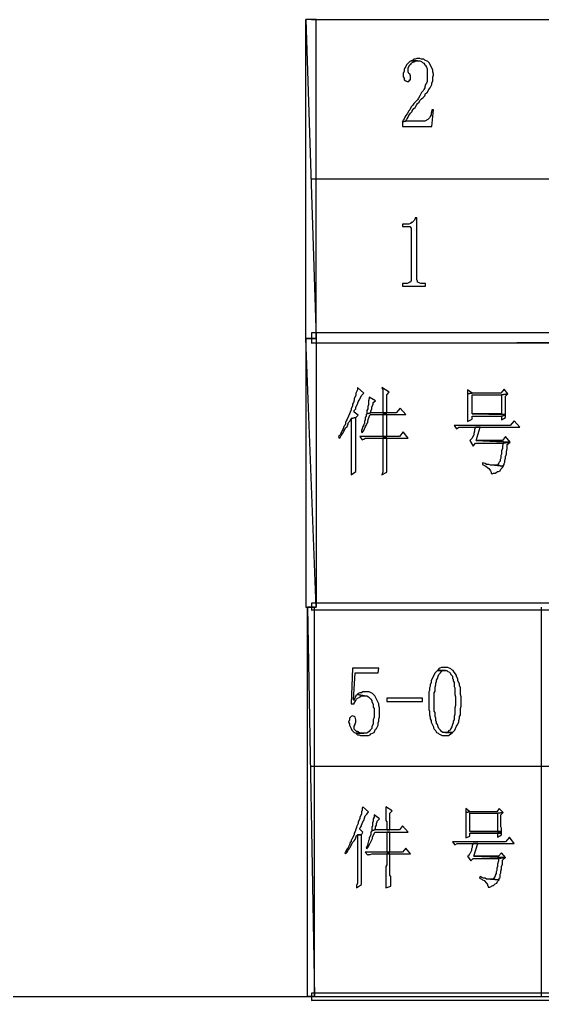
# Model space of a CAD drawing. Extents: x -15.4 to 0.8, y 0.3 to 11.8.
# Drawn here: x -11.075 to -10.525, y 6.091 to 7.122 of the extents above; entities that cross this region are included whole.
import ezdxf

# ---------------------------------------------------------------- set-up
doc = ezdxf.new("R2010")
doc.units = 0
doc.header["$MEASUREMENT"] = 0
doc.linetypes.add('AUSGEZOGEN', pattern=[0])
doc.layers.get('0').update_dxf_attribs({"linetype": 'AUSGEZOGEN'})

msp = doc.modelspace()

# ---------------------------------------------------------------- linework, layer by layer
for points in [[(-10.7629, 7.1219), (-10.7738, 7.1219), (-10.7738, 7.1219), (-10.7629, 6.7869), (-10.7629, 7.1219)], [(-10.7738, 7.1219), (-10.7629, 6.7869), (-10.7629, 6.7869), (-10.7738, 6.7869), (-10.7738, 7.1219)], [(-10.7679, 7.1219), (-7.4188, 7.1219)], [(-10.6554, 7.0811), (-10.6571, 7.0811), (-10.6571, 7.0811), (-10.6588, 7.0802), (-10.6588, 7.0802), (-10.6604, 7.0802), (-10.6604, 7.0802), (-10.6613, 7.0794), (-10.6613, 7.0794), (-10.6629, 7.0786), (-10.6629, 7.0786), (-10.6538, 7.0786), (-10.6538, 7.0786), (-10.6521, 7.0777), (-10.6521, 7.0777), (-10.6513, 7.0769), (-10.6513, 7.0769), (-10.6496, 7.0761), (-10.6496, 7.0761), (-10.6488, 7.0744), (-10.6488, 7.0744), (-10.6479, 7.0736), (-10.6479, 7.0736), (-10.6471, 7.0719), (-10.6471, 7.0719), (-10.6463, 7.0702), (-10.6463, 7.0702), (-10.6463, 7.0569), (-10.6463, 7.0569), (-10.6471, 7.0552), (-10.6471, 7.0552), (-10.6479, 7.0536), (-10.6479, 7.0536), (-10.6488, 7.0511), (-10.6488, 7.0511), (-10.6488, 7.0502), (-10.6488, 7.0502), (-10.6496, 7.0486), (-10.6496, 7.0486), (-10.6504, 7.0469), (-10.6504, 7.0469), (-10.6521, 7.0452), (-10.6521, 7.0452), (-10.6538, 7.0419), (-10.6538, 7.0419), (-10.6554, 7.0394), (-10.6554, 7.0394), (-10.6563, 7.0377), (-10.6563, 7.0377), (-10.6604, 7.0336), (-10.6604, 7.0336), (-10.6613, 7.0319), (-10.6613, 7.0319), (-10.6629, 7.0302), (-10.6629, 7.0302), (-10.6646, 7.0269), (-10.6646, 7.0269), (-10.6654, 7.0261), (-10.6654, 7.0261), (-10.6671, 7.0227), (-10.6671, 7.0227), (-10.6688, 7.0211), (-10.6688, 7.0211), (-10.6696, 7.0194), (-10.6696, 7.0194), (-10.6704, 7.0177), (-10.6704, 7.0177), (-10.6713, 7.0161), (-10.6713, 7.0161), (-10.6721, 7.0144), (-10.6721, 7.0144), (-10.6688, 7.0152), (-10.6688, 7.0152), (-10.6679, 7.0169), (-10.6679, 7.0169), (-10.6671, 7.0177), (-10.6671, 7.0177), (-10.6663, 7.0194), (-10.6663, 7.0194), (-10.6654, 7.0211), (-10.6654, 7.0211), (-10.6638, 7.0236), (-10.6638, 7.0236), (-10.6621, 7.0252), (-10.6621, 7.0252), (-10.6621, 7.0261), (-10.6621, 7.0261), (-10.6613, 7.0269), (-10.6613, 7.0269), (-10.6604, 7.0286), (-10.6604, 7.0286), (-10.6588, 7.0294), (-10.6588, 7.0294), (-10.6571, 7.0327), (-10.6571, 7.0327), (-10.6563, 7.0336), (-10.6563, 7.0336), (-10.6546, 7.0352), (-10.6546, 7.0352), (-10.6538, 7.0369), (-10.6538, 7.0369), (-10.6521, 7.0386), (-10.6521, 7.0386), (-10.6504, 7.0402), (-10.6504, 7.0402), (-10.6488, 7.0419), (-10.6488, 7.0419), (-10.6479, 7.0444), (-10.6479, 7.0444), (-10.6463, 7.0452), (-10.6463, 7.0452), (-10.6446, 7.0486), (-10.6446, 7.0486), (-10.6429, 7.0502), (-10.6429, 7.0502), (-10.6413, 7.0536), (-10.6413, 7.0536), (-10.6413, 7.0552), (-10.6413, 7.0552), (-10.6404, 7.0577), (-10.6404, 7.0577), (-10.6404, 7.0619), (-10.6404, 7.0619), (-10.6396, 7.0636), (-10.6396, 7.0636), (-10.6396, 7.0644), (-10.6396, 7.0644), (-10.6404, 7.0669), (-10.6404, 7.0669), (-10.6404, 7.0686), (-10.6404, 7.0686), (-10.6413, 7.0711), (-10.6413, 7.0711), (-10.6429, 7.0744), (-10.6429, 7.0744), (-10.6438, 7.0761), (-10.6438, 7.0761), (-10.6454, 7.0777), (-10.6454, 7.0777), (-10.6488, 7.0794), (-10.6488, 7.0794), (-10.6496, 7.0802), (-10.6496, 7.0802), (-10.6521, 7.0802), (-10.6521, 7.0802), (-10.6538, 7.0811), (-10.6554, 7.0811)], [(-10.6629, 7.0786), (-10.6646, 7.0777), (-10.6646, 7.0777), (-10.6663, 7.0761), (-10.6663, 7.0761), (-10.6679, 7.0744), (-10.6679, 7.0744), (-10.6688, 7.0727), (-10.6688, 7.0727), (-10.6696, 7.0711), (-10.6696, 7.0711), (-10.6704, 7.0694), (-10.6704, 7.0694), (-10.6704, 7.0677), (-10.6704, 7.0677), (-10.6713, 7.0652), (-10.6713, 7.0652), (-10.6713, 7.0619), (-10.6713, 7.0619), (-10.6704, 7.0602), (-10.6704, 7.0602), (-10.6704, 7.0586), (-10.6704, 7.0586), (-10.6688, 7.0577), (-10.6688, 7.0577), (-10.6671, 7.0569), (-10.6671, 7.0569), (-10.6654, 7.0569), (-10.6654, 7.0569), (-10.6646, 7.0586), (-10.6646, 7.0586), (-10.6638, 7.0586), (-10.6638, 7.0586), (-10.6638, 7.0627), (-10.6638, 7.0627), (-10.6646, 7.0644), (-10.6646, 7.0644), (-10.6654, 7.0652), (-10.6654, 7.0652), (-10.6663, 7.0669), (-10.6663, 7.0669), (-10.6663, 7.0711), (-10.6663, 7.0711), (-10.6646, 7.0744), (-10.6646, 7.0744), (-10.6629, 7.0752), (-10.6629, 7.0752), (-10.6629, 7.0761), (-10.6629, 7.0761), (-10.6579, 7.0786), (-10.6579, 7.0786), (-10.6563, 7.0786), (-10.6629, 7.0786)], [(-10.6396, 7.0269), (-10.6413, 7.0269), (-10.6413, 7.0269), (-10.6413, 7.0261), (-10.6413, 7.0261), (-10.6421, 7.0236), (-10.6421, 7.0236), (-10.6421, 7.0219), (-10.6421, 7.0219), (-10.6429, 7.0202), (-10.6429, 7.0202), (-10.6438, 7.0186), (-10.6438, 7.0186), (-10.6454, 7.0169), (-10.6454, 7.0169), (-10.6488, 7.0152), (-10.6488, 7.0152), (-10.6688, 7.0152), (-10.6688, 7.0152), (-10.6721, 7.0144), (-10.6721, 7.0144), (-10.6721, 7.0094), (-10.6721, 7.0094), (-10.6413, 7.0094), (-10.6396, 7.0269)], [(-10.7679, 6.9544), (-7.4188, 6.9544)], [(-10.6571, 6.9136), (-10.6588, 6.9136), (-10.6588, 6.9136), (-10.6588, 6.9127), (-10.6588, 6.9127), (-10.6596, 6.9111), (-10.6596, 6.9111), (-10.6621, 6.9086), (-10.6621, 6.9086), (-10.6629, 6.9086), (-10.6629, 6.9086), (-10.6638, 6.9077), (-10.6638, 6.9077), (-10.6654, 6.9069), (-10.6654, 6.9069), (-10.6721, 6.9069), (-10.6721, 6.9069), (-10.6721, 6.9044), (-10.6721, 6.9044), (-10.6646, 6.9044), (-10.6646, 6.9044), (-10.6629, 6.9027), (-10.6629, 6.9027), (-10.6629, 6.8477), (-10.6629, 6.8477), (-10.6638, 6.8461), (-10.6638, 6.8461), (-10.6646, 6.8461), (-10.6646, 6.8461), (-10.6654, 6.8452), (-10.6654, 6.8452), (-10.6671, 6.8444), (-10.6671, 6.8444), (-10.6721, 6.8444), (-10.6721, 6.8444), (-10.6721, 6.8419), (-10.6721, 6.8419), (-10.6479, 6.8419), (-10.6479, 6.8419), (-10.6479, 6.8444), (-10.6479, 6.8444), (-10.6529, 6.8444), (-10.6529, 6.8444), (-10.6546, 6.8452), (-10.6546, 6.8452), (-10.6563, 6.8461), (-10.6563, 6.8461), (-10.6563, 6.8469), (-10.6563, 6.8469), (-10.6571, 6.8486), (-10.6571, 6.8486), (-10.6571, 6.8511), (-10.6571, 6.9136)], [(-10.7738, 6.5044), (-10.7629, 6.5044), (-10.7629, 6.5044), (-10.7738, 6.7869), (-10.7738, 6.5044)], [(-10.7629, 6.5044), (-10.7738, 6.7869), (-10.7738, 6.7869), (-10.7629, 6.7869), (-10.7629, 6.5044)], [(-10.7679, 6.7927), (-10.7679, 6.7819), (-10.7679, 6.7819), (-7.4188, 6.7927), (-10.7679, 6.7927)], [(-10.7679, 6.7819), (-7.4188, 6.7927), (-7.4188, 6.7927), (-7.4188, 6.7819), (-10.7679, 6.7819)], [(-10.7679, 6.7927), (-10.7679, 6.7819), (-10.7679, 6.7819), (-7.4188, 6.7927), (-10.7679, 6.7927)], [(-10.7679, 6.7819), (-7.4188, 6.7927), (-7.4188, 6.7927), (-7.4188, 6.7819), (-10.7679, 6.7819)], [(-10.7196, 6.7352), (-10.7196, 6.7327), (-10.7196, 6.7327), (-10.7213, 6.7294), (-10.7213, 6.7294), (-10.7213, 6.7269), (-10.7213, 6.7269), (-10.7229, 6.7236), (-10.7229, 6.7236), (-10.7229, 6.7219), (-10.7229, 6.7219), (-10.7238, 6.7194), (-10.7238, 6.7194), (-10.7246, 6.7177), (-10.7246, 6.7177), (-10.7246, 6.7161), (-10.7246, 6.7161), (-10.7263, 6.7127), (-10.7263, 6.7127), (-10.7263, 6.7119), (-10.7263, 6.7119), (-10.7271, 6.7094), (-10.7271, 6.7094), (-10.7279, 6.7077), (-10.7279, 6.7077), (-10.7288, 6.7052), (-10.7288, 6.7052), (-10.7304, 6.7019), (-10.7304, 6.7019), (-10.7313, 6.7002), (-10.7313, 6.7002), (-10.7321, 6.6986), (-10.7321, 6.6986), (-10.7321, 6.6969), (-10.7321, 6.6969), (-10.7329, 6.6952), (-10.7329, 6.6952), (-10.7338, 6.6944), (-10.7338, 6.6944), (-10.7346, 6.6919), (-10.7346, 6.6919), (-10.7363, 6.6886), (-10.7363, 6.6886), (-10.7371, 6.6869), (-10.7371, 6.6869), (-10.7379, 6.6852), (-10.7379, 6.6852), (-10.7396, 6.6836), (-10.7396, 6.6836), (-10.7388, 6.6819), (-10.7388, 6.6819), (-10.7379, 6.6827), (-10.7379, 6.6827), (-10.7371, 6.6844), (-10.7371, 6.6844), (-10.7363, 6.6852), (-10.7363, 6.6852), (-10.7354, 6.6869), (-10.7354, 6.6869), (-10.7346, 6.6877), (-10.7346, 6.6877), (-10.7338, 6.6894), (-10.7338, 6.6894), (-10.7329, 6.6911), (-10.7329, 6.6911), (-10.7321, 6.6927), (-10.7321, 6.6927), (-10.7304, 6.6944), (-10.7304, 6.6944), (-10.7296, 6.6961), (-10.7296, 6.6961), (-10.7288, 6.6986), (-10.7288, 6.6986), (-10.7271, 6.7002), (-10.7271, 6.7002), (-10.7263, 6.7027), (-10.7263, 6.7027), (-10.7213, 6.7036), (-10.7213, 6.7036), (-10.7188, 6.7061), (-10.7188, 6.7061), (-10.7229, 6.7094), (-10.7229, 6.7094), (-10.7229, 6.7111), (-10.7229, 6.7111), (-10.7213, 6.7127), (-10.7213, 6.7127), (-10.7213, 6.7144), (-10.7213, 6.7144), (-10.7196, 6.7177), (-10.7196, 6.7177), (-10.7188, 6.7202), (-10.7188, 6.7202), (-10.7179, 6.7219), (-10.7179, 6.7219), (-10.7163, 6.7244), (-10.7163, 6.7244), (-10.7154, 6.7269), (-10.7154, 6.7269), (-10.7129, 6.7294), (-10.7196, 6.7352)], [(-10.6938, 6.7352), (-10.6929, 6.7327), (-10.6929, 6.7327), (-10.6929, 6.7086), (-10.6929, 6.7086), (-10.6888, 6.7086), (-10.6888, 6.7086), (-10.6888, 6.7277), (-10.6888, 6.7277), (-10.6863, 6.7302), (-10.6938, 6.7352)], [(-10.5654, 6.7336), (-10.5688, 6.7294), (-10.5688, 6.7294), (-10.5988, 6.7294), (-10.5988, 6.7294), (-10.6038, 6.7286), (-10.6038, 6.7286), (-10.6038, 6.6994), (-10.6038, 6.6994), (-10.5988, 6.7019), (-10.5988, 6.7019), (-10.5988, 6.7052), (-10.5988, 6.7052), (-10.5679, 6.7052), (-10.5679, 6.7052), (-10.5638, 6.7061), (-10.5638, 6.7061), (-10.5638, 6.7069), (-10.5638, 6.7069), (-10.5988, 6.7077), (-10.5988, 6.7077), (-10.5988, 6.7277), (-10.5988, 6.7277), (-10.5679, 6.7277), (-10.5679, 6.7277), (-10.5613, 6.7286), (-10.5654, 6.7336)], [(-10.6038, 6.7327), (-10.6038, 6.7286), (-10.6038, 6.7286), (-10.5988, 6.7294), (-10.6038, 6.7327)], [(-10.7071, 6.7252), (-10.7071, 6.7236), (-10.7071, 6.7236), (-10.7079, 6.7211), (-10.7079, 6.7211), (-10.7079, 6.7169), (-10.7079, 6.7169), (-10.7088, 6.7152), (-10.7088, 6.7152), (-10.7088, 6.7127), (-10.7088, 6.7127), (-10.7096, 6.7111), (-10.7096, 6.7111), (-10.7096, 6.7077), (-10.7096, 6.7077), (-10.7054, 6.7086), (-10.7054, 6.7086), (-10.7054, 6.7102), (-10.7054, 6.7102), (-10.7046, 6.7127), (-10.7046, 6.7127), (-10.7046, 6.7144), (-10.7046, 6.7144), (-10.7029, 6.7177), (-10.7029, 6.7177), (-10.7029, 6.7194), (-10.7029, 6.7194), (-10.7004, 6.7211), (-10.7071, 6.7252)], [(-10.5613, 6.7286), (-10.5679, 6.7277), (-10.5679, 6.7277), (-10.5679, 6.7077), (-10.5679, 6.7077), (-10.5988, 6.7077), (-10.5988, 6.7077), (-10.5638, 6.7069), (-10.5638, 6.7069), (-10.5638, 6.7261), (-10.5613, 6.7286)], [(-10.6746, 6.7136), (-10.6788, 6.7086), (-10.6788, 6.7086), (-10.7054, 6.7086), (-10.7054, 6.7086), (-10.7096, 6.7077), (-10.7096, 6.7077), (-10.7104, 6.7069), (-10.7104, 6.7069), (-10.7104, 6.7052), (-10.7104, 6.7052), (-10.7113, 6.7036), (-10.7113, 6.7036), (-10.7113, 6.7011), (-10.7113, 6.7011), (-10.7121, 6.6994), (-10.7121, 6.6994), (-10.7121, 6.6977), (-10.7121, 6.6977), (-10.7129, 6.6961), (-10.7129, 6.6961), (-10.7138, 6.6944), (-10.7138, 6.6944), (-10.7146, 6.6919), (-10.7146, 6.6919), (-10.7154, 6.6902), (-10.7154, 6.6902), (-10.7154, 6.6886), (-10.7154, 6.6886), (-10.7146, 6.6877), (-10.7146, 6.6877), (-10.7138, 6.6886), (-10.7138, 6.6886), (-10.7129, 6.6902), (-10.7129, 6.6902), (-10.7121, 6.6919), (-10.7121, 6.6919), (-10.7113, 6.6936), (-10.7113, 6.6936), (-10.7104, 6.6952), (-10.7104, 6.6952), (-10.7096, 6.6969), (-10.7096, 6.6969), (-10.7088, 6.6986), (-10.7088, 6.6986), (-10.7088, 6.7002), (-10.7088, 6.7002), (-10.7079, 6.7027), (-10.7079, 6.7027), (-10.7071, 6.7044), (-10.7071, 6.7044), (-10.7063, 6.7069), (-10.7063, 6.7069), (-10.6688, 6.7069), (-10.6746, 6.7136)], [(-10.7213, 6.7036), (-10.7263, 6.7027), (-10.7263, 6.7027), (-10.7263, 6.6436), (-10.7263, 6.6436), (-10.7213, 6.6469), (-10.7213, 6.6469), (-10.7213, 6.6636), (-10.7213, 6.7036)], [(-10.6888, 6.6836), (-10.6888, 6.7069), (-10.6888, 6.7069), (-10.6929, 6.7069), (-10.6929, 6.7069), (-10.6929, 6.6836), (-10.6929, 6.6836), (-10.6888, 6.6836), (-10.6888, 6.6836)], [(-10.5638, 6.7061), (-10.5679, 6.7052), (-10.5679, 6.7052), (-10.5679, 6.7011), (-10.5679, 6.7011), (-10.5638, 6.7036), (-10.5638, 6.7036), (-10.5638, 6.7044), (-10.5638, 6.7061)], [(-10.5546, 6.7002), (-10.5588, 6.6952), (-10.5588, 6.6952), (-10.6179, 6.6952), (-10.6179, 6.6952), (-10.6154, 6.6919), (-10.6154, 6.6919), (-10.6129, 6.6936), (-10.6129, 6.6936), (-10.5488, 6.6936), (-10.5546, 6.7002)], [(-10.5904, 6.6936), (-10.5954, 6.6936), (-10.5954, 6.6936), (-10.5963, 6.6911), (-10.5963, 6.6911), (-10.5963, 6.6894), (-10.5963, 6.6894), (-10.5971, 6.6869), (-10.5971, 6.6869), (-10.5971, 6.6852), (-10.5971, 6.6852), (-10.5979, 6.6844), (-10.5979, 6.6844), (-10.5988, 6.6819), (-10.5988, 6.6819), (-10.6013, 6.6794), (-10.6013, 6.6794), (-10.5979, 6.6736), (-10.5979, 6.6736), (-10.5954, 6.6769), (-10.5954, 6.6769), (-10.5663, 6.6769), (-10.5663, 6.6769), (-10.5588, 6.6777), (-10.5588, 6.6777), (-10.5946, 6.6794), (-10.5904, 6.6936)], [(-10.6713, 6.6886), (-10.6754, 6.6836), (-10.6754, 6.6836), (-10.7171, 6.6836), (-10.7171, 6.6836), (-10.7146, 6.6802), (-10.7146, 6.6802), (-10.7129, 6.6811), (-10.7129, 6.6811), (-10.7113, 6.6819), (-10.7113, 6.6819), (-10.6663, 6.6819), (-10.6713, 6.6886)], [(-10.6888, 6.6819), (-10.6929, 6.6819), (-10.6929, 6.6819), (-10.6929, 6.6461), (-10.6929, 6.6461), (-10.6938, 6.6436), (-10.6938, 6.6436), (-10.6888, 6.6461), (-10.6888, 6.6461), (-10.6888, 6.6811), (-10.6888, 6.6819)], [(-10.5638, 6.6836), (-10.5671, 6.6794), (-10.5671, 6.6794), (-10.5946, 6.6794), (-10.5946, 6.6794), (-10.5588, 6.6777), (-10.5638, 6.6836)], [(-10.5588, 6.6777), (-10.5663, 6.6769), (-10.5663, 6.6769), (-10.5671, 6.6736), (-10.5671, 6.6736), (-10.5671, 6.6711), (-10.5671, 6.6711), (-10.5679, 6.6686), (-10.5679, 6.6686), (-10.5679, 6.6652), (-10.5679, 6.6652), (-10.5688, 6.6636), (-10.5688, 6.6636), (-10.5688, 6.6611), (-10.5688, 6.6611), (-10.5696, 6.6594), (-10.5696, 6.6594), (-10.5696, 6.6577), (-10.5696, 6.6577), (-10.5704, 6.6569), (-10.5704, 6.6569), (-10.5713, 6.6552), (-10.5713, 6.6552), (-10.5713, 6.6544), (-10.5713, 6.6544), (-10.5721, 6.6544), (-10.5721, 6.6544), (-10.5721, 6.6536), (-10.5721, 6.6536), (-10.5754, 6.6536), (-10.5754, 6.6536), (-10.5663, 6.6527), (-10.5663, 6.6527), (-10.5654, 6.6544), (-10.5654, 6.6544), (-10.5654, 6.6552), (-10.5654, 6.6552), (-10.5646, 6.6569), (-10.5646, 6.6569), (-10.5646, 6.6586), (-10.5646, 6.6586), (-10.5638, 6.6611), (-10.5638, 6.6611), (-10.5638, 6.6627), (-10.5638, 6.6627), (-10.5629, 6.6652), (-10.5629, 6.6652), (-10.5629, 6.6677), (-10.5629, 6.6677), (-10.5621, 6.6711), (-10.5621, 6.6711), (-10.5621, 6.6752), (-10.5588, 6.6777)], [(-10.5879, 6.6561), (-10.5879, 6.6544), (-10.5879, 6.6544), (-10.5846, 6.6527), (-10.5846, 6.6527), (-10.5829, 6.6511), (-10.5829, 6.6511), (-10.5813, 6.6502), (-10.5813, 6.6502), (-10.5804, 6.6486), (-10.5804, 6.6486), (-10.5796, 6.6477), (-10.5796, 6.6477), (-10.5788, 6.6461), (-10.5788, 6.6461), (-10.5788, 6.6452), (-10.5788, 6.6452), (-10.5779, 6.6444), (-10.5779, 6.6444), (-10.5763, 6.6452), (-10.5763, 6.6452), (-10.5746, 6.6452), (-10.5746, 6.6452), (-10.5729, 6.6461), (-10.5729, 6.6461), (-10.5721, 6.6469), (-10.5721, 6.6469), (-10.5713, 6.6469), (-10.5713, 6.6469), (-10.5696, 6.6477), (-10.5696, 6.6477), (-10.5688, 6.6494), (-10.5688, 6.6494), (-10.5671, 6.6511), (-10.5671, 6.6511), (-10.5671, 6.6519), (-10.5671, 6.6519), (-10.5663, 6.6519), (-10.5663, 6.6519), (-10.5663, 6.6527), (-10.5663, 6.6527), (-10.5754, 6.6536), (-10.5754, 6.6536), (-10.5796, 6.6536), (-10.5796, 6.6536), (-10.5813, 6.6544), (-10.5813, 6.6544), (-10.5838, 6.6544), (-10.5838, 6.6544), (-10.5854, 6.6552), (-10.5879, 6.6561)], [(-10.7679, 6.5086), (-10.7679, 6.5011), (-10.7679, 6.5011), (-7.4188, 6.5086), (-10.7679, 6.5086)], [(-10.7679, 6.5011), (-7.4188, 6.5086), (-7.4188, 6.5086), (-7.4188, 6.5011), (-10.7679, 6.5011)], [(-10.7646, 6.5044), (-10.7721, 6.5044), (-10.7721, 6.5044), (-10.7646, 6.0952), (-10.7646, 6.5044)], [(-10.7721, 6.5044), (-10.7646, 6.0952), (-10.7646, 6.0952), (-10.7721, 6.0952), (-10.7721, 6.5044)], [(-10.5263, 6.5044), (-10.5263, 6.0952)], [(-10.6971, 6.4402), (-10.7246, 6.4402), (-10.7246, 6.4402), (-10.7263, 6.4027), (-10.7263, 6.4027), (-10.7229, 6.4027), (-10.7229, 6.4027), (-10.7229, 6.4036), (-10.7229, 6.4036), (-10.7213, 6.4061), (-10.7213, 6.4061), (-10.7238, 6.4069), (-10.7238, 6.4069), (-10.7221, 6.4352), (-10.7221, 6.4352), (-10.6979, 6.4352), (-10.6971, 6.4402)], [(-10.6354, 6.4377), (-10.6379, 6.4352), (-10.6379, 6.4352), (-10.6413, 6.4286), (-10.6413, 6.4286), (-10.6421, 6.4269), (-10.6421, 6.4269), (-10.6421, 6.4252), (-10.6421, 6.4252), (-10.6429, 6.4227), (-10.6429, 6.4227), (-10.6429, 6.4211), (-10.6429, 6.4211), (-10.6438, 6.4194), (-10.6438, 6.4194), (-10.6438, 6.4169), (-10.6438, 6.4169), (-10.6446, 6.4152), (-10.6446, 6.4152), (-10.6446, 6.3969), (-10.6446, 6.3969), (-10.6438, 6.3952), (-10.6438, 6.3952), (-10.6438, 6.3911), (-10.6438, 6.3911), (-10.6429, 6.3886), (-10.6429, 6.3886), (-10.6429, 6.3869), (-10.6429, 6.3869), (-10.6421, 6.3852), (-10.6421, 6.3852), (-10.6421, 6.3836), (-10.6421, 6.3836), (-10.6396, 6.3786), (-10.6396, 6.3786), (-10.6396, 6.3777), (-10.6396, 6.3777), (-10.6388, 6.3761), (-10.6388, 6.3761), (-10.6371, 6.3744), (-10.6371, 6.3744), (-10.6363, 6.3727), (-10.6363, 6.3727), (-10.6346, 6.3719), (-10.6346, 6.3719), (-10.6338, 6.3711), (-10.6338, 6.3711), (-10.6304, 6.3694), (-10.6304, 6.3694), (-10.6238, 6.3694), (-10.6238, 6.3694), (-10.6229, 6.3702), (-10.6229, 6.3702), (-10.6213, 6.3711), (-10.6213, 6.3711), (-10.6196, 6.3727), (-10.6196, 6.3727), (-10.6296, 6.3727), (-10.6296, 6.3727), (-10.6313, 6.3736), (-10.6313, 6.3736), (-10.6321, 6.3752), (-10.6321, 6.3752), (-10.6338, 6.3769), (-10.6338, 6.3769), (-10.6346, 6.3786), (-10.6346, 6.3786), (-10.6354, 6.3811), (-10.6354, 6.3811), (-10.6363, 6.3819), (-10.6363, 6.3819), (-10.6363, 6.3836), (-10.6363, 6.3836), (-10.6371, 6.3852), (-10.6371, 6.3852), (-10.6371, 6.3877), (-10.6371, 6.3877), (-10.6379, 6.3894), (-10.6379, 6.3894), (-10.6379, 6.3936), (-10.6379, 6.3936), (-10.6388, 6.3952), (-10.6388, 6.3952), (-10.6388, 6.4144), (-10.6388, 6.4144), (-10.6379, 6.4161), (-10.6379, 6.4161), (-10.6379, 6.4202), (-10.6379, 6.4202), (-10.6371, 6.4227), (-10.6371, 6.4227), (-10.6371, 6.4244), (-10.6371, 6.4244), (-10.6363, 6.4261), (-10.6363, 6.4261), (-10.6363, 6.4277), (-10.6363, 6.4277), (-10.6354, 6.4294), (-10.6354, 6.4294), (-10.6346, 6.4319), (-10.6346, 6.4319), (-10.6338, 6.4336), (-10.6338, 6.4336), (-10.6321, 6.4352), (-10.6321, 6.4352), (-10.6313, 6.4369), (-10.6313, 6.4369), (-10.6304, 6.4377), (-10.6304, 6.4377), (-10.6271, 6.4377), (-10.6354, 6.4377)], [(-10.6271, 6.4411), (-10.6313, 6.4411), (-10.6313, 6.4411), (-10.6329, 6.4402), (-10.6329, 6.4402), (-10.6338, 6.4394), (-10.6338, 6.4394), (-10.6354, 6.4377), (-10.6354, 6.4377), (-10.6254, 6.4377), (-10.6254, 6.4377), (-10.6246, 6.4369), (-10.6246, 6.4369), (-10.6229, 6.4361), (-10.6229, 6.4361), (-10.6221, 6.4352), (-10.6221, 6.4352), (-10.6213, 6.4336), (-10.6213, 6.4336), (-10.6196, 6.4319), (-10.6196, 6.4319), (-10.6196, 6.4294), (-10.6196, 6.4294), (-10.6188, 6.4286), (-10.6188, 6.4286), (-10.6188, 6.4269), (-10.6188, 6.4269), (-10.6179, 6.4252), (-10.6179, 6.4252), (-10.6179, 6.4211), (-10.6179, 6.4211), (-10.6171, 6.4194), (-10.6171, 6.4194), (-10.6171, 6.4127), (-10.6171, 6.4127), (-10.6163, 6.4102), (-10.6163, 6.4102), (-10.6163, 6.4011), (-10.6163, 6.4011), (-10.6171, 6.3986), (-10.6171, 6.3986), (-10.6171, 6.3919), (-10.6171, 6.3919), (-10.6179, 6.3894), (-10.6179, 6.3894), (-10.6179, 6.3861), (-10.6179, 6.3861), (-10.6188, 6.3844), (-10.6188, 6.3844), (-10.6188, 6.3827), (-10.6188, 6.3827), (-10.6196, 6.3811), (-10.6196, 6.3811), (-10.6204, 6.3786), (-10.6204, 6.3786), (-10.6213, 6.3769), (-10.6213, 6.3769), (-10.6221, 6.3752), (-10.6221, 6.3752), (-10.6238, 6.3744), (-10.6238, 6.3744), (-10.6246, 6.3727), (-10.6246, 6.3727), (-10.6271, 6.3727), (-10.6271, 6.3727), (-10.6196, 6.3727), (-10.6196, 6.3727), (-10.6171, 6.3752), (-10.6171, 6.3752), (-10.6163, 6.3769), (-10.6163, 6.3769), (-10.6154, 6.3794), (-10.6154, 6.3794), (-10.6146, 6.3802), (-10.6146, 6.3802), (-10.6129, 6.3836), (-10.6129, 6.3836), (-10.6129, 6.3852), (-10.6129, 6.3852), (-10.6121, 6.3877), (-10.6121, 6.3877), (-10.6121, 6.3894), (-10.6121, 6.3894), (-10.6113, 6.3911), (-10.6113, 6.3911), (-10.6113, 6.3977), (-10.6113, 6.3977), (-10.6104, 6.4002), (-10.6104, 6.4002), (-10.6104, 6.4102), (-10.6104, 6.4102), (-10.6113, 6.4127), (-10.6113, 6.4127), (-10.6113, 6.4194), (-10.6113, 6.4194), (-10.6121, 6.4219), (-10.6121, 6.4219), (-10.6121, 6.4236), (-10.6121, 6.4236), (-10.6138, 6.4269), (-10.6138, 6.4269), (-10.6138, 6.4286), (-10.6138, 6.4286), (-10.6154, 6.4319), (-10.6154, 6.4319), (-10.6154, 6.4327), (-10.6154, 6.4327), (-10.6163, 6.4344), (-10.6163, 6.4344), (-10.6179, 6.4361), (-10.6179, 6.4361), (-10.6188, 6.4377), (-10.6188, 6.4377), (-10.6204, 6.4386), (-10.6204, 6.4386), (-10.6213, 6.4394), (-10.6213, 6.4394), (-10.6246, 6.4411), (-10.6246, 6.4411), (-10.6263, 6.4411), (-10.6271, 6.4411)], [(-10.7196, 6.4127), (-10.7213, 6.4111), (-10.7213, 6.4111), (-10.7221, 6.4094), (-10.7221, 6.4094), (-10.7238, 6.4069), (-10.7238, 6.4069), (-10.7213, 6.4061), (-10.7213, 6.4061), (-10.7204, 6.4077), (-10.7204, 6.4077), (-10.7196, 6.4086), (-10.7196, 6.4086), (-10.7179, 6.4094), (-10.7179, 6.4094), (-10.7171, 6.4102), (-10.7171, 6.4102), (-10.7154, 6.4111), (-10.7154, 6.4111), (-10.7121, 6.4111), (-10.7196, 6.4127)], [(-10.7104, 6.4152), (-10.7138, 6.4152), (-10.7138, 6.4152), (-10.7154, 6.4144), (-10.7154, 6.4144), (-10.7171, 6.4144), (-10.7171, 6.4144), (-10.7188, 6.4136), (-10.7188, 6.4136), (-10.7196, 6.4127), (-10.7196, 6.4127), (-10.7121, 6.4111), (-10.7121, 6.4111), (-10.7096, 6.4111), (-10.7096, 6.4111), (-10.7079, 6.4102), (-10.7079, 6.4102), (-10.7054, 6.4077), (-10.7054, 6.4077), (-10.7046, 6.4061), (-10.7046, 6.4061), (-10.7046, 6.4052), (-10.7046, 6.4052), (-10.7029, 6.4019), (-10.7029, 6.4019), (-10.7029, 6.3994), (-10.7029, 6.3994), (-10.7021, 6.3977), (-10.7021, 6.3977), (-10.7021, 6.3886), (-10.7021, 6.3886), (-10.7029, 6.3861), (-10.7029, 6.3861), (-10.7029, 6.3819), (-10.7029, 6.3819), (-10.7046, 6.3786), (-10.7046, 6.3786), (-10.7046, 6.3769), (-10.7046, 6.3769), (-10.7063, 6.3752), (-10.7063, 6.3752), (-10.7071, 6.3736), (-10.7071, 6.3736), (-10.7088, 6.3727), (-10.7088, 6.3727), (-10.7096, 6.3719), (-10.7096, 6.3719), (-10.7213, 6.3719), (-10.7213, 6.3719), (-10.7196, 6.3702), (-10.7196, 6.3702), (-10.7179, 6.3702), (-10.7179, 6.3702), (-10.7163, 6.3694), (-10.7163, 6.3694), (-10.7079, 6.3694), (-10.7079, 6.3694), (-10.7063, 6.3702), (-10.7063, 6.3702), (-10.7054, 6.3711), (-10.7054, 6.3711), (-10.7021, 6.3727), (-10.7021, 6.3727), (-10.7013, 6.3744), (-10.7013, 6.3744), (-10.7004, 6.3761), (-10.7004, 6.3761), (-10.6996, 6.3769), (-10.6996, 6.3769), (-10.6979, 6.3802), (-10.6979, 6.3802), (-10.6979, 6.3827), (-10.6979, 6.3827), (-10.6971, 6.3844), (-10.6971, 6.3844), (-10.6971, 6.3869), (-10.6971, 6.3869), (-10.6963, 6.3886), (-10.6963, 6.3886), (-10.6963, 6.3986), (-10.6963, 6.3986), (-10.6971, 6.4011), (-10.6971, 6.4011), (-10.6971, 6.4027), (-10.6971, 6.4027), (-10.6988, 6.4061), (-10.6988, 6.4061), (-10.6996, 6.4077), (-10.6996, 6.4077), (-10.7013, 6.4111), (-10.7013, 6.4111), (-10.7038, 6.4136), (-10.7038, 6.4136), (-10.7071, 6.4152), (-10.7071, 6.4152), (-10.7088, 6.4152), (-10.7104, 6.4152)], [(-10.6513, 6.4052), (-10.6513, 6.4086), (-10.6513, 6.4086), (-10.6888, 6.4086), (-10.6888, 6.4086), (-10.6888, 6.4052), (-10.6888, 6.4052), (-10.6513, 6.4052), (-10.6513, 6.4052)], [(-10.7246, 6.3902), (-10.7263, 6.3894), (-10.7263, 6.3894), (-10.7279, 6.3877), (-10.7279, 6.3877), (-10.7279, 6.3861), (-10.7279, 6.3861), (-10.7288, 6.3836), (-10.7288, 6.3836), (-10.7279, 6.3819), (-10.7279, 6.3819), (-10.7279, 6.3802), (-10.7279, 6.3802), (-10.7263, 6.3769), (-10.7263, 6.3769), (-10.7254, 6.3752), (-10.7254, 6.3752), (-10.7229, 6.3727), (-10.7229, 6.3727), (-10.7213, 6.3719), (-10.7213, 6.3719), (-10.7129, 6.3719), (-10.7129, 6.3719), (-10.7163, 6.3719), (-10.7163, 6.3719), (-10.7196, 6.3736), (-10.7196, 6.3736), (-10.7204, 6.3736), (-10.7204, 6.3736), (-10.7221, 6.3752), (-10.7221, 6.3752), (-10.7229, 6.3761), (-10.7229, 6.3761), (-10.7229, 6.3794), (-10.7229, 6.3794), (-10.7221, 6.3811), (-10.7221, 6.3811), (-10.7221, 6.3819), (-10.7221, 6.3819), (-10.7213, 6.3836), (-10.7213, 6.3836), (-10.7213, 6.3861), (-10.7213, 6.3861), (-10.7221, 6.3886), (-10.7221, 6.3886), (-10.7229, 6.3894), (-10.7246, 6.3902)], [(-7.4188, 6.3369), (-10.7679, 6.3369)], [(-10.7138, 6.2944), (-10.7146, 6.2927), (-10.7146, 6.2927), (-10.7146, 6.2911), (-10.7146, 6.2911), (-10.7154, 6.2894), (-10.7154, 6.2894), (-10.7154, 6.2869), (-10.7154, 6.2869), (-10.7171, 6.2836), (-10.7171, 6.2836), (-10.7171, 6.2819), (-10.7171, 6.2819), (-10.7188, 6.2786), (-10.7188, 6.2786), (-10.7188, 6.2769), (-10.7188, 6.2769), (-10.7204, 6.2736), (-10.7204, 6.2736), (-10.7204, 6.2727), (-10.7204, 6.2727), (-10.7213, 6.2711), (-10.7213, 6.2711), (-10.7221, 6.2686), (-10.7221, 6.2686), (-10.7229, 6.2669), (-10.7229, 6.2669), (-10.7229, 6.2652), (-10.7229, 6.2652), (-10.7246, 6.2619), (-10.7246, 6.2619), (-10.7254, 6.2602), (-10.7254, 6.2602), (-10.7263, 6.2594), (-10.7263, 6.2594), (-10.7263, 6.2577), (-10.7263, 6.2577), (-10.7271, 6.2569), (-10.7271, 6.2569), (-10.7279, 6.2544), (-10.7279, 6.2544), (-10.7296, 6.2511), (-10.7296, 6.2511), (-10.7304, 6.2502), (-10.7304, 6.2502), (-10.7313, 6.2486), (-10.7313, 6.2486), (-10.7321, 6.2469), (-10.7321, 6.2469), (-10.7329, 6.2461), (-10.7329, 6.2461), (-10.7321, 6.2452), (-10.7321, 6.2452), (-10.7313, 6.2461), (-10.7313, 6.2461), (-10.7304, 6.2469), (-10.7304, 6.2469), (-10.7296, 6.2486), (-10.7296, 6.2486), (-10.7288, 6.2494), (-10.7288, 6.2494), (-10.7279, 6.2511), (-10.7279, 6.2511), (-10.7271, 6.2519), (-10.7271, 6.2519), (-10.7246, 6.2569), (-10.7246, 6.2569), (-10.7229, 6.2586), (-10.7229, 6.2586), (-10.7221, 6.2602), (-10.7221, 6.2602), (-10.7213, 6.2619), (-10.7213, 6.2619), (-10.7204, 6.2644), (-10.7204, 6.2644), (-10.7196, 6.2652), (-10.7196, 6.2652), (-10.7154, 6.2652), (-10.7154, 6.2652), (-10.7138, 6.2677), (-10.7138, 6.2677), (-10.7171, 6.2711), (-10.7171, 6.2711), (-10.7171, 6.2719), (-10.7171, 6.2719), (-10.7163, 6.2727), (-10.7163, 6.2727), (-10.7154, 6.2744), (-10.7154, 6.2744), (-10.7154, 6.2752), (-10.7154, 6.2752), (-10.7138, 6.2786), (-10.7138, 6.2786), (-10.7129, 6.2802), (-10.7129, 6.2802), (-10.7121, 6.2827), (-10.7121, 6.2827), (-10.7113, 6.2852), (-10.7113, 6.2852), (-10.7096, 6.2869), (-10.7096, 6.2869), (-10.7079, 6.2894), (-10.7138, 6.2944)], [(-10.6896, 6.2944), (-10.6896, 6.2802), (-10.6896, 6.2802), (-10.6888, 6.2786), (-10.6888, 6.2786), (-10.6888, 6.2702), (-10.6888, 6.2702), (-10.6854, 6.2702), (-10.6854, 6.2702), (-10.6854, 6.2877), (-10.6854, 6.2877), (-10.6829, 6.2902), (-10.6896, 6.2944)], [(-10.6054, 6.2927), (-10.6054, 6.2886), (-10.6054, 6.2886), (-10.6013, 6.2894), (-10.6054, 6.2927)], [(-10.5704, 6.2927), (-10.5729, 6.2894), (-10.5729, 6.2894), (-10.6013, 6.2894), (-10.6013, 6.2894), (-10.6054, 6.2886), (-10.6054, 6.2886), (-10.6054, 6.2619), (-10.6054, 6.2619), (-10.6013, 6.2636), (-10.6013, 6.2636), (-10.6013, 6.2669), (-10.6013, 6.2669), (-10.5679, 6.2669), (-10.5679, 6.2669), (-10.5679, 6.2686), (-10.5679, 6.2686), (-10.6013, 6.2686), (-10.6013, 6.2686), (-10.6013, 6.2877), (-10.6013, 6.2877), (-10.5721, 6.2877), (-10.5721, 6.2877), (-10.5663, 6.2886), (-10.5704, 6.2927)], [(-10.5663, 6.2886), (-10.5721, 6.2877), (-10.5721, 6.2877), (-10.5721, 6.2686), (-10.5721, 6.2686), (-10.6013, 6.2686), (-10.6013, 6.2686), (-10.5679, 6.2686), (-10.5679, 6.2686), (-10.5679, 6.2719), (-10.5679, 6.2719), (-10.5688, 6.2736), (-10.5688, 6.2736), (-10.5688, 6.2861), (-10.5663, 6.2886)], [(-10.7021, 6.2861), (-10.7021, 6.2836), (-10.7021, 6.2836), (-10.7029, 6.2819), (-10.7029, 6.2819), (-10.7029, 6.2794), (-10.7029, 6.2794), (-10.7038, 6.2777), (-10.7038, 6.2777), (-10.7038, 6.2744), (-10.7038, 6.2744), (-10.7046, 6.2727), (-10.7046, 6.2727), (-10.7046, 6.2694), (-10.7046, 6.2694), (-10.7013, 6.2702), (-10.7013, 6.2702), (-10.7004, 6.2719), (-10.7004, 6.2719), (-10.7004, 6.2736), (-10.7004, 6.2736), (-10.6996, 6.2752), (-10.6996, 6.2752), (-10.6996, 6.2769), (-10.6996, 6.2769), (-10.6988, 6.2786), (-10.6988, 6.2786), (-10.6988, 6.2794), (-10.6988, 6.2794), (-10.6963, 6.2819), (-10.7021, 6.2861)], [(-10.6721, 6.2744), (-10.6754, 6.2702), (-10.6754, 6.2702), (-10.7013, 6.2702), (-10.7013, 6.2702), (-10.7046, 6.2694), (-10.7046, 6.2694), (-10.7054, 6.2677), (-10.7054, 6.2677), (-10.7054, 6.2652), (-10.7054, 6.2652), (-10.7071, 6.2619), (-10.7071, 6.2619), (-10.7071, 6.2602), (-10.7071, 6.2602), (-10.7079, 6.2586), (-10.7079, 6.2586), (-10.7088, 6.2561), (-10.7088, 6.2561), (-10.7088, 6.2544), (-10.7088, 6.2544), (-10.7096, 6.2527), (-10.7096, 6.2527), (-10.7104, 6.2511), (-10.7104, 6.2511), (-10.7096, 6.2502), (-10.7096, 6.2502), (-10.7088, 6.2519), (-10.7088, 6.2519), (-10.7079, 6.2527), (-10.7079, 6.2527), (-10.7038, 6.2611), (-10.7038, 6.2611), (-10.7038, 6.2627), (-10.7038, 6.2627), (-10.7013, 6.2677), (-10.7013, 6.2677), (-10.6663, 6.2677), (-10.6721, 6.2744)], [(-10.6854, 6.2469), (-10.6854, 6.2677), (-10.6854, 6.2677), (-10.6888, 6.2677), (-10.6888, 6.2677), (-10.6888, 6.2469), (-10.6888, 6.2469), (-10.6854, 6.2469), (-10.6854, 6.2469)], [(-10.7154, 6.2652), (-10.7196, 6.2652), (-10.7196, 6.2652), (-10.7196, 6.2144), (-10.7196, 6.2144), (-10.7204, 6.2119), (-10.7204, 6.2119), (-10.7204, 6.2094), (-10.7204, 6.2094), (-10.7154, 6.2127), (-10.7154, 6.2127), (-10.7154, 6.2277), (-10.7154, 6.2652)], [(-10.5596, 6.2627), (-10.5638, 6.2577), (-10.5638, 6.2577), (-10.6196, 6.2577), (-10.6196, 6.2577), (-10.6171, 6.2544), (-10.6171, 6.2544), (-10.6146, 6.2561), (-10.6146, 6.2561), (-10.5546, 6.2561), (-10.5596, 6.2627)], [(-10.5679, 6.2669), (-10.5721, 6.2669), (-10.5721, 6.2669), (-10.5721, 6.2627), (-10.5721, 6.2627), (-10.5679, 6.2652), (-10.5679, 6.2652), (-10.5679, 6.2661), (-10.5679, 6.2669)], [(-10.6688, 6.2511), (-10.6721, 6.2469), (-10.6721, 6.2469), (-10.7113, 6.2469), (-10.7113, 6.2469), (-10.7088, 6.2436), (-10.7088, 6.2436), (-10.7079, 6.2444), (-10.7079, 6.2444), (-10.7063, 6.2444), (-10.7063, 6.2444), (-10.7046, 6.2452), (-10.7046, 6.2452), (-10.6638, 6.2452), (-10.6688, 6.2511)], [(-10.5929, 6.2561), (-10.5979, 6.2561), (-10.5979, 6.2561), (-10.5988, 6.2536), (-10.5988, 6.2536), (-10.5988, 6.2519), (-10.5988, 6.2519), (-10.5996, 6.2502), (-10.5996, 6.2502), (-10.5996, 6.2486), (-10.5996, 6.2486), (-10.6013, 6.2452), (-10.6013, 6.2452), (-10.6021, 6.2444), (-10.6021, 6.2444), (-10.6029, 6.2427), (-10.6029, 6.2427), (-10.6038, 6.2427), (-10.6038, 6.2427), (-10.6004, 6.2377), (-10.6004, 6.2377), (-10.5979, 6.2402), (-10.5979, 6.2402), (-10.5713, 6.2402), (-10.5713, 6.2402), (-10.5638, 6.2411), (-10.5638, 6.2411), (-10.5971, 6.2427), (-10.5929, 6.2561)], [(-10.6854, 6.2452), (-10.6888, 6.2452), (-10.6888, 6.2452), (-10.6888, 6.2336), (-10.6888, 6.2336), (-10.6896, 6.2319), (-10.6896, 6.2319), (-10.6896, 6.2094), (-10.6896, 6.2094), (-10.6846, 6.2111), (-10.6846, 6.2111), (-10.6846, 6.2211), (-10.6846, 6.2211), (-10.6854, 6.2227), (-10.6854, 6.2227), (-10.6854, 6.2444), (-10.6854, 6.2452)], [(-10.5679, 6.2461), (-10.5713, 6.2427), (-10.5713, 6.2427), (-10.5971, 6.2427), (-10.5971, 6.2427), (-10.5638, 6.2411), (-10.5679, 6.2461)], [(-10.5638, 6.2411), (-10.5713, 6.2402), (-10.5713, 6.2402), (-10.5713, 6.2377), (-10.5713, 6.2377), (-10.5721, 6.2344), (-10.5721, 6.2344), (-10.5721, 6.2319), (-10.5721, 6.2319), (-10.5729, 6.2302), (-10.5729, 6.2302), (-10.5729, 6.2277), (-10.5729, 6.2277), (-10.5738, 6.2261), (-10.5738, 6.2261), (-10.5738, 6.2244), (-10.5738, 6.2244), (-10.5746, 6.2227), (-10.5746, 6.2227), (-10.5746, 6.2219), (-10.5746, 6.2219), (-10.5754, 6.2202), (-10.5754, 6.2202), (-10.5754, 6.2194), (-10.5754, 6.2194), (-10.5763, 6.2194), (-10.5763, 6.2194), (-10.5763, 6.2186), (-10.5763, 6.2186), (-10.5796, 6.2186), (-10.5796, 6.2186), (-10.5704, 6.2177), (-10.5704, 6.2177), (-10.5704, 6.2194), (-10.5704, 6.2194), (-10.5696, 6.2202), (-10.5696, 6.2202), (-10.5696, 6.2236), (-10.5696, 6.2236), (-10.5688, 6.2252), (-10.5688, 6.2252), (-10.5688, 6.2269), (-10.5688, 6.2269), (-10.5679, 6.2294), (-10.5679, 6.2294), (-10.5679, 6.2319), (-10.5679, 6.2319), (-10.5671, 6.2344), (-10.5671, 6.2344), (-10.5671, 6.2386), (-10.5638, 6.2411)], [(-10.5904, 6.2211), (-10.5913, 6.2194), (-10.5913, 6.2194), (-10.5888, 6.2186), (-10.5888, 6.2186), (-10.5879, 6.2177), (-10.5879, 6.2177), (-10.5863, 6.2169), (-10.5863, 6.2169), (-10.5838, 6.2144), (-10.5838, 6.2144), (-10.5829, 6.2127), (-10.5829, 6.2127), (-10.5829, 6.2119), (-10.5829, 6.2119), (-10.5821, 6.2111), (-10.5821, 6.2111), (-10.5821, 6.2102), (-10.5821, 6.2102), (-10.5804, 6.2102), (-10.5804, 6.2102), (-10.5771, 6.2119), (-10.5771, 6.2119), (-10.5763, 6.2119), (-10.5763, 6.2119), (-10.5746, 6.2136), (-10.5746, 6.2136), (-10.5729, 6.2144), (-10.5729, 6.2144), (-10.5721, 6.2161), (-10.5721, 6.2161), (-10.5704, 6.2177), (-10.5704, 6.2177), (-10.5796, 6.2186), (-10.5796, 6.2186), (-10.5838, 6.2186), (-10.5838, 6.2186), (-10.5854, 6.2194), (-10.5854, 6.2194), (-10.5871, 6.2194), (-10.5871, 6.2194), (-10.5888, 6.2202), (-10.5904, 6.2211)], [(-14.9188, 6.0952), (-7.4188, 6.0952)], [(-10.7679, 6.0986), (-10.7679, 6.0911), (-10.7679, 6.0911), (-7.4188, 6.0986), (-10.7679, 6.0986)], [(-10.7679, 6.0911), (-7.4188, 6.0986), (-7.4188, 6.0986), (-7.4188, 6.0911), (-10.7679, 6.0911)]]:
    msp.add_lwpolyline(points)

doc.saveas('drawing.dxf')
